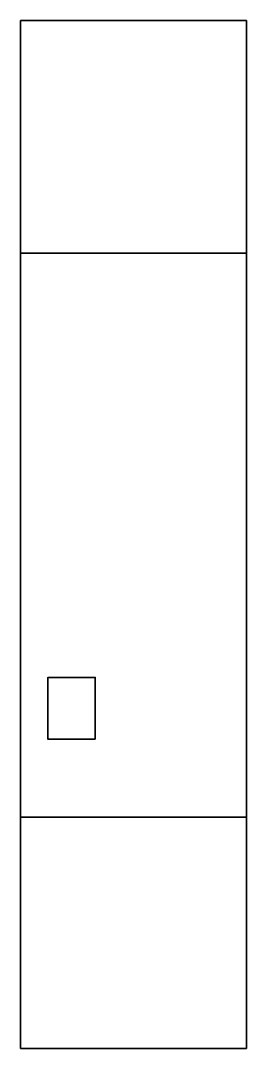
# Model space of a CAD drawing. Header units: inches. Extents: x 0.4 to 18.4, y -82.8 to -0.8.
import ezdxf

# ---------------------------------------------------------------- set-up
doc = ezdxf.new("R2010")
doc.units = ezdxf.units.IN
doc.header["$MEASUREMENT"] = 0
doc.layers.add('Layer 1', color=7, linetype='Continuous')

# ---------------------------------------------------------------- blocks, each defined once
blk = doc.blocks.new('block 4')
at = {"layer": 'Layer 1', "lineweight": 0}
blk.add_lwpolyline([(94.449, 0), (94.449, -82), (112.449, -82), (112.449, 0), (94.449, 0)], dxfattribs=at)
blk = doc.blocks.new('block 5')
at = {"layer": 'Layer 1', "color": 7, "lineweight": 35}
blk.add_lwpolyline([(94.449, 0), (94.449, -82), (112.449, -82), (112.449, 0), (94.449, 0)], dxfattribs=at)
blk = doc.blocks.new('block 3')
at = {"layer": 'Layer 1'}
for name in ['block 4', 'block 5']:
    blk.add_blockref(name, (0, 0), dxfattribs=at)
blk = doc.blocks.new('block 2')
at = {"layer": 'Layer 1', "color": 7, "lineweight": 35}
blk.add_lwpolyline([(112.446, -63.557), (94.449, -63.557), (94.449, -18.557), (112.446, -18.557), (112.446, -63.557)], dxfattribs=at)
at = {"layer": 'Layer 1'}
blk.add_blockref('block 3', (0, 0), dxfattribs=at)

msp = doc.modelspace()

# ---------------------------------------------------------------- linework, layer by layer
at = {"layer": 'Layer 1', "color": 7, "lineweight": 35}
msp.add_lwpolyline([(6.325, -58.109), (2.561, -58.109), (2.561, -53.171), (6.325, -53.171), (6.325, -58.109)], dxfattribs=at)

# ---------------------------------------------------------------- block references
at = {"layer": 'Layer 1'}
msp.add_blockref('block 2', (-94.073, -0.771), dxfattribs=at)

doc.saveas('drawing.dxf')
